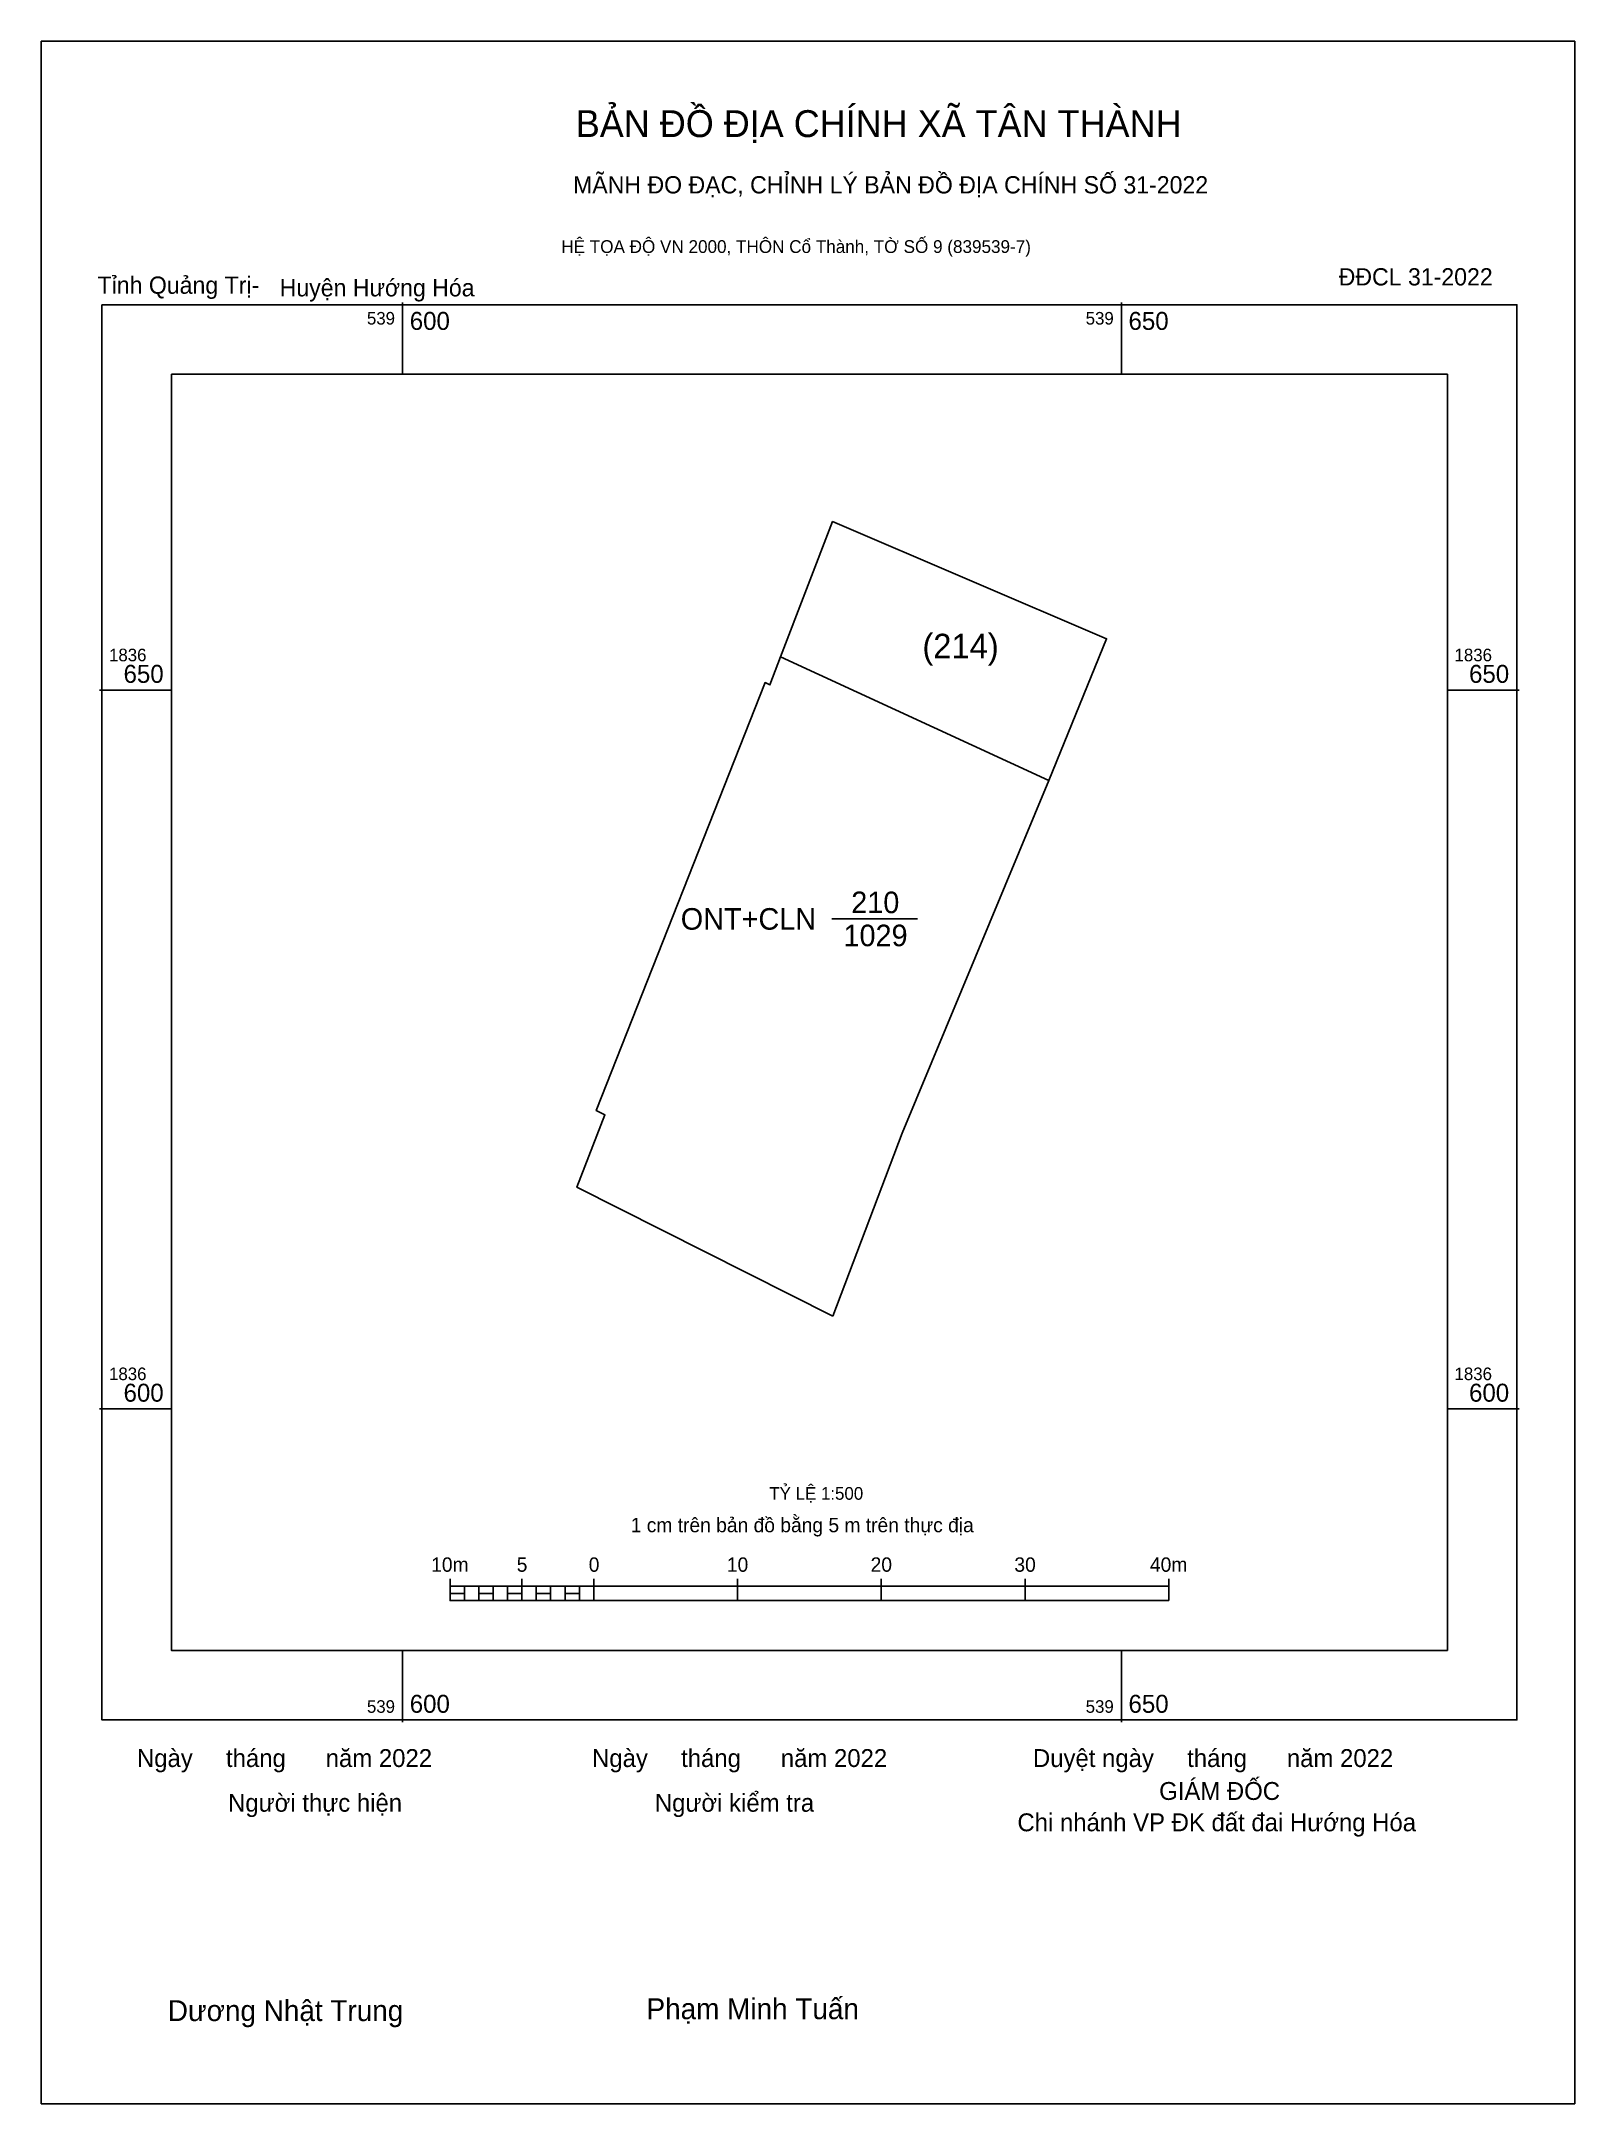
# Model space of a CAD drawing. Extents: x 539575 to 539682, y 1836552 to 1836695.
import ezdxf

# ---------------------------------------------------------------- set-up
doc = ezdxf.new("R2010")
doc.units = 0
for name, color, linetype in [('Level 10', 7, 'Continuous'), ('Level 13', 7, 'Continuous'), ('Level 15', 7, 'Continuous'), ('Level 18', 7, 'Continuous'), ('Level 27', 7, 'Continuous'), ('Level 50', 7, 'Continuous'), ('Level 6', 7, 'Continuous'), ('Level 62', 7, 'Continuous'), ('Level 63', 7, 'Continuous'), ('Level 9', 7, 'Continuous')]:
    doc.layers.add(name, color=color, linetype=linetype)

msp = doc.modelspace()

# ---------------------------------------------------------------- linework, layer by layer
at = {"layer": 'Level 10'}
msp.add_line((539629.85, 1836634.08), (539635.82, 1836634.08), dxfattribs=at)
msp.add_lwpolyline([(539629.93, 1836606.44), (539612.13, 1836615.41), (539614.07, 1836620.46), (539613.47, 1836620.75), (539625.22, 1836650.52), (539625.55, 1836650.36), (539626.29, 1836652.3), (539629.91, 1836661.72), (539648.97, 1836653.57), (539644.96, 1836643.71), (539634.76, 1836619.17)], close=True, dxfattribs=at)
at = {"layer": 'Level 15'}
msp.add_lwpolyline([(539574.86, 1836695.13), (539681.54, 1836695.13), (539681.54, 1836551.67), (539574.86, 1836551.67)], close=True, dxfattribs=at)
at = {"layer": 'Level 27'}
for p, q in [((539648.97, 1836653.57), (539648.97, 1836653.57)), ((539625.22, 1836650.52), (539625.22, 1836650.52)), ((539613.47, 1836620.75), (539613.47, 1836620.75)), ((539629.93, 1836606.44), (539629.94, 1836606.44))]:
    msp.add_line(p, q, dxfattribs=at)
at = {"layer": 'Level 50'}
msp.add_line((539626.29, 1836652.3), (539644.96, 1836643.71), dxfattribs=at)
at = {"layer": 'Level 62'}
msp.add_lwpolyline([(539583.92, 1836671.96), (539672.68, 1836671.96), (539672.68, 1836583.2), (539583.92, 1836583.2)], close=True, dxfattribs=at)
at = {"layer": 'Level 63'}
for p, q in [((539600, 1836676.96), (539600, 1836671.96)), ((539650, 1836676.96), (539650, 1836671.96)), ((539578.92, 1836650), (539583.92, 1836650)), ((539672.68, 1836650), (539677.68, 1836650)), ((539578.92, 1836600), (539583.92, 1836600)), ((539672.68, 1836600), (539677.68, 1836600)), ((539603.3, 1836588.17), (539603.3, 1836586.67)), ((539603.3, 1836587.67), (539653.3, 1836587.67)), ((539604.3, 1836587.67), (539604.3, 1836586.67)), ((539605.3, 1836587.67), (539605.3, 1836586.67)), ((539606.3, 1836587.67), (539606.3, 1836586.67)), ((539607.3, 1836587.67), (539607.3, 1836586.67)), ((539608.3, 1836588.17), (539608.3, 1836586.67)), ((539608.3, 1836587.67), (539608.3, 1836586.67)), ((539609.3, 1836587.67), (539609.3, 1836586.67)), ((539610.3, 1836587.67), (539610.3, 1836586.67)), ((539611.3, 1836587.67), (539611.3, 1836586.67)), ((539612.3, 1836587.67), (539612.3, 1836586.67)), ((539613.3, 1836588.17), (539613.3, 1836586.67)), ((539613.3, 1836587.67), (539613.3, 1836586.67)), ((539623.3, 1836588.17), (539623.3, 1836586.67)), ((539633.3, 1836588.17), (539633.3, 1836586.67)), ((539643.3, 1836588.17), (539643.3, 1836586.67)), ((539653.3, 1836588.17), (539653.3, 1836586.67)), ((539603.3, 1836586.67), (539653.3, 1836586.67)), ((539600, 1836583.2), (539600, 1836578.2)), ((539650, 1836583.2), (539650, 1836578.2))]:
    msp.add_line(p, q, dxfattribs=at)
for points in [[(539579.08, 1836676.8), (539677.52, 1836676.8), (539677.52, 1836578.36), (539579.08, 1836578.36)], [(539603.3, 1836587.17), (539604.3, 1836587.17), (539604.3, 1836586.67), (539603.3, 1836586.67)], [(539603.3, 1836587.17), (539604.3, 1836587.17), (539604.3, 1836586.67), (539603.3, 1836586.67)], [(539605.3, 1836587.17), (539606.3, 1836587.17), (539606.3, 1836586.67), (539605.3, 1836586.67)], [(539607.3, 1836587.17), (539608.3, 1836587.17), (539608.3, 1836586.67), (539607.3, 1836586.67)], [(539609.3, 1836587.17), (539610.3, 1836587.17), (539610.3, 1836586.67), (539609.3, 1836586.67)], [(539611.3, 1836587.17), (539612.3, 1836587.17), (539612.3, 1836586.67), (539611.3, 1836586.67)]]:
    msp.add_lwpolyline(points, close=True, dxfattribs=at)

# ---------------------------------------------------------------- texts
at = {"layer": 'Level 13'}
for s, p in [('210', (539631.21, 1836634.48)), ('ONT+CLN', (539619.35, 1836633.33)), ('1029', (539630.67, 1836632.18))]:
    msp.add_text(s, height=1.5, dxfattribs=at).set_placement(p)
at = {"layer": 'Level 18'}
msp.add_text('(214)', height=1.702, dxfattribs=at).set_placement((539636.16, 1836652.21))
at = {"layer": 'Level 6'}
msp.add_text('TỶ LỆ 1:500', height=0.879, dxfattribs=at).set_placement((539625.51, 1836593.68))
at = {"layer": 'Level 63'}
for s, height, p in [('BẢN ĐỒ ĐỊA CHÍNH XÃ TÂN THÀNH', 1.8718, (539612.05, 1836688.46)), ('MÃNH ĐO ĐẠC, CHỈNH LÝ BẢN ĐỒ ĐỊA CHÍNH SỐ 31-2022', 1.2011, (539611.86, 1836684.54)), ('HỆ TỌA ĐỘ VN 2000, THÔN Cổ Thành, TỜ SỐ 9 (839539-7)', 0.8891, (539611.04, 1836680.4)), ('539', 0.875, (539597.52, 1836675.42)), ('600', 1.25, (539600.5, 1836675.05)), ('539', 0.875, (539647.52, 1836675.42)), ('650', 1.25, (539650.5, 1836675.05)), ('1836', 0.875, (539579.58, 1836652)), ('650', 1.25, (539580.59, 1836650.5)), ('1836', 0.875, (539673.18, 1836652)), ('650', 1.25, (539674.19, 1836650.5)), ('1836', 0.875, (539579.58, 1836602)), ('1836', 0.875, (539673.18, 1836602)), ('600', 1.25, (539580.59, 1836600.5)), ('600', 1.25, (539674.19, 1836600.5)), ('1 cm trên bản đồ bằng 5 m trên thực địa', 1, (539615.87, 1836591.42)), ('10m', 1, (539601.99, 1836588.67)), ('5', 1, (539607.94, 1836588.67)), ('0', 1, (539612.95, 1836588.67)), ('10', 1, (539622.56, 1836588.67)), ('20', 1, (539632.56, 1836588.67)), ('30', 1, (539642.56, 1836588.67)), ('40m', 1, (539651.99, 1836588.67)), ('600', 1.25, (539600.5, 1836578.86)), ('650', 1.25, (539650.5, 1836578.86)), ('539', 0.875, (539597.52, 1836578.86)), ('539', 0.875, (539647.52, 1836578.86)), ('Ngày     tháng      năm 2022', 1.2442, (539581.52, 1836575.09)), ('Ngày     tháng      năm 2022', 1.2442, (539613.18, 1836575.09)), ('Duyệt ngày     tháng      năm 2022', 1.2442, (539643.85, 1836575.09)), ('GIÁM ĐỐC', 1.244, (539652.63, 1836572.8)), ('Người thực hiện', 1.2442, (539587.86, 1836571.98)), ('Người kiểm tra', 1.2442, (539617.55, 1836571.98)), ('Chi nhánh VP ĐK đất đai Hướng Hóa', 1.2442, (539642.77, 1836570.62)), ('Dương Nhật Trung', 1.4512, (539583.67, 1836557.42)), ('Phạm Minh Tuấn', 1.4512, (539616.97, 1836557.55))]:
    msp.add_text(s, height=height, dxfattribs=at).set_placement(p)
at = {"layer": 'Level 9'}
for s, p in [('Tỉnh Quảng Trị-', (539578.78, 1836677.56)), ('ĐĐCL 31-2022', (539665.12, 1836678.14)), ('Huyện Hướng Hóa', (539591.45, 1836677.38))]:
    msp.add_text(s, height=1.2011, dxfattribs=at).set_placement(p)

doc.saveas('drawing.dxf')
